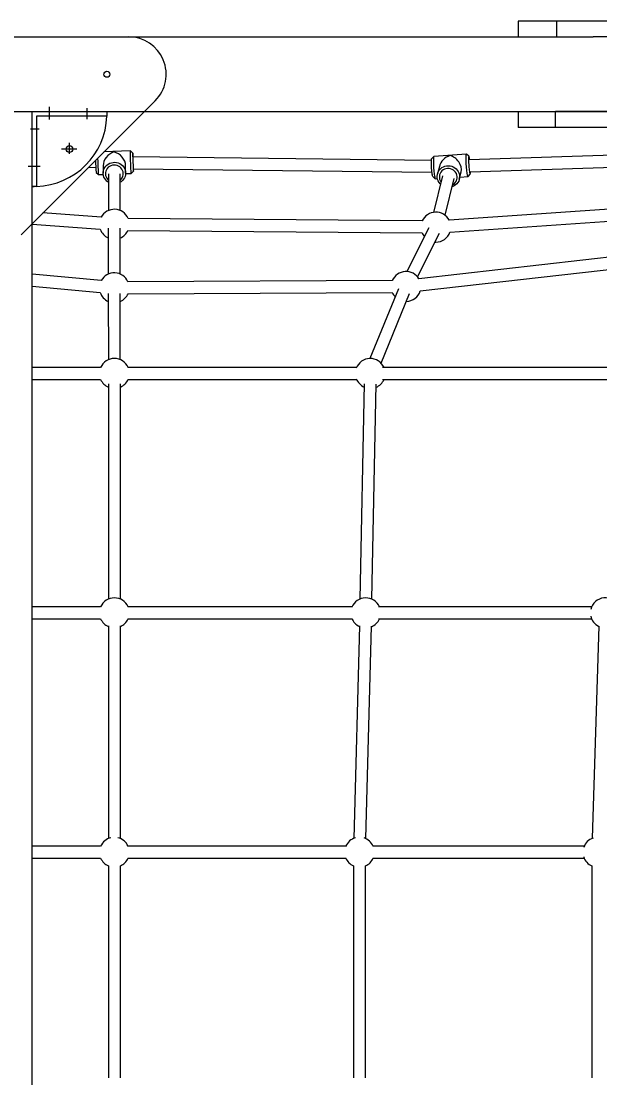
# Model space of a CAD drawing. Header units: millimetres. Extents: x -6304 to 6571, y -6082 to 4447.
# Drawn here: x 2669 to 3442, y 353 to 1766 of the extents above; entities that cross this region are included whole.
import ezdxf

# ---------------------------------------------------------------- set-up
doc = ezdxf.new("R2010")
doc.units = ezdxf.units.MM
doc.layers.add('DIKOM_ОБЪЕКТ', color=7, linetype='Continuous')
doc.layers.add('DIKOM_РАЗМЕР_ОБЪЕКТА', color=7, linetype='Continuous')
doc.styles.add('style1', font='arial.ttf', dxfattribs={"width": 0.8})
doc.dimstyles.new('1-50', dxfattribs={"dimtxt": 300, "dimasz": 200, "dimexe": 100, "dimexo": 0, "dimgap": 100, "dimtad": 1, "dimtxsty": 'style1', "dimcen": 200, "dimclrd": 7, "dimclre": 7, "dimclrt": 7, "dimadec": 1, "dimazin": 2, "dimtfac": 1, "dimtmove": 0, "dimatfit": 2, "dimfxl": 0, "dimlwd": 25, "dimlwe": 18, "dimarcsym": 0})

# ---------------------------------------------------------------- blocks, each defined once
blk = doc.blocks.new('*D13')
at = {"layer": 'Defpoints', "color": 0, "transparency": 16777216}
for p in [(-3548.9, 424), (5070.8, -640.9), (5070.8, -4541.1)]:
    blk.add_point(p, dxfattribs=at)
at = {"layer": 'DIKOM_РАЗМЕР_ОБЪЕКТА', "color": 7, "lineweight": 18, "transparency": 16777216}
for p, q in [((-3548.9, 424), (-3548.9, -4641.1)), ((5070.8, -640.9), (5070.8, -4641.1))]:
    blk.add_line(p, q, dxfattribs=at)
at = {"layer": 'DIKOM_РАЗМЕР_ОБЪЕКТА', "color": 7, "lineweight": 25, "transparency": 16777216}
blk.add_line((-3148.9, -4541.1), (4670.8, -4541.1), dxfattribs=at)
at = {"layer": 'DIKOM_РАЗМЕР_ОБЪЕКТА', "color": 7, "transparency": 16777216}
for points in [[(-3148.9, -4474.4), (-3148.9, -4607.8), (-3548.9, -4541.1)], [(4670.8, -4474.4), (4670.8, -4607.8), (5070.8, -4541.1)]]:
    blk.add_solid(points, dxfattribs=at)
at = {"layer": 'DIKOM_РАЗМЕР_ОБЪЕКТА', "color": 7, "transparency": 16777216, "insert": (1449.2, -4307.9), "char_height": 300, "attachment_point": 5, "style": 'style1'}
blk.add_mtext('8650', dxfattribs=at)

msp = doc.modelspace()

# ---------------------------------------------------------------- linework, layer by layer
at = {"layer": 'DIKOM_ОБЪЕКТ', "color": 7, "linetype": 'Continuous', "lineweight": 15}
for p, q in [((3333.207, 1766.038), (3333.207, 1745.038)), ((3384.642, 1766.038), (3333.207, 1766.038)), ((3384.642, 1745.038), (3384.642, 1766.038)), ((4144.109, 1766.038), (3384.642, 1766.038)), ((2453.917, 1745.038), (2812.496, 1745.038)), ((2812.496, 1745.038), (3433.342, 1745.038)), ((4144.109, 1745.038), (3433.342, 1745.038)), ((2668.562, 1480.394), (2847.851, 1659.683)), ((2433.207, 1645.038), (2833.207, 1645.038)), ((2683.207, 1494.637), (2683.207, 1645.038)), ((2683.207, 1645.038), (2783.207, 1645.038)), ((2683.207, 1545.038), (2683.207, 1645.038)), ((2783.16, 1639.038), (2689.207, 1639.038)), ((2689.207, 1639.038), (2689.207, 1545.085)), ((2706.207, 1651.58), (2706.207, 1634.547)), ((2756.207, 1649.494), (2756.207, 1634.801)), ((2783.207, 1645.038), (2783.207, 1642.038)), ((2833.207, 1645.038), (3833.207, 1645.038)), ((3333.207, 1645.038), (3333.207, 1624.038)), ((3383.206, 1624.038), (3383.206, 1645.038)), ((3827.433, 1645.038), (3383.206, 1645.038)), ((2681.112, 1622.038), (2692.457, 1622.038)), ((3383.206, 1624.038), (3333.207, 1624.038)), ((3827.433, 1624.038), (3383.206, 1624.038)), ((2733.207, 1588.673), (2733.207, 1603.327)), ((2743.04, 1595.038), (2722.38, 1595.038)), ((2814.616, 1592.515), (2779.335, 1591.166)), ((2817.73, 1589.632), (2814.618, 1592.515)), ((3217.117, 1579.942), (2817.932, 1584.745)), ((3220.223, 1585.206), (3217.464, 1582.022)), ((3264.068, 1588.239), (3220.326, 1585.267)), ((3267.342, 1585.411), (3264.179, 1588.192)), ((3697.02, 1594.398), (3267.724, 1580.43)), ((2678.135, 1572.038), (2694.128, 1572.038)), ((2758.869, 1570.7), (2768.322, 1570.241)), ((2778.204, 1572.72), (2778.196, 1562.898)), ((2808.196, 1562.877), (2808.203, 1572.698)), ((2818.544, 1568.736), (3217.904, 1563.931)), ((3217.316, 1581.658), (3217.464, 1582.022)), ((3227.737, 1571.694), (3225.306, 1561.877)), ((3268.809, 1564.457), (3698.694, 1578.444)), ((2768.683, 1563.74), (2771.795, 1560.857)), ((2771.797, 1560.856), (2778.311, 1561.105)), ((2785.196, 1562.097), (2785.16, 1512.811)), ((2801.16, 1512.799), (2801.196, 1562.085)), ((2808.182, 1562.247), (2815.762, 1562.537)), ((2815.764, 1562.538), (2818.646, 1565.65)), ((3219.085, 1558.164), (3222.248, 1555.383)), ((3231.908, 1559.415), (3219.771, 1510.41)), ((3222.36, 1555.336), (3225.219, 1555.53)), ((3235.302, 1506.564), (3247.438, 1555.568)), ((3254.427, 1554.665), (3256.857, 1564.483)), ((3255.144, 1557.563), (3266.101, 1558.308)), ((3266.205, 1558.369), (3268.963, 1561.552)), ((2683.207, 1545.038), (2686.207, 1545.038)), ((3653.258, 1528.009), (3240.875, 1499.921)), ((3241.962, 1483.958), (3648.895, 1511.675)), ((2775.461, 1503.813), (2697.765, 1509.597)), ((3204.871, 1498.855), (2811.547, 1502.313)), ((2683.207, -504.962), (2683.207, 1495.038)), ((2683.207, 1494.637), (2774.273, 1487.857)), ((2785.146, 1489.487), (2785.132, 1427.937)), ((2801.132, 1427.934), (2801.146, 1489.483)), ((2811.406, 1486.314), (3204.731, 1482.856)), ((3213.643, 1489.644), (3184.229, 1431.281)), ((3198.517, 1424.081), (3227.931, 1482.443)), ((3222.025, 1470.725), (3223.13, 1470.694)), ((3581.309, 1464.711), (3200.431, 1421.335)), ((3202.242, 1405.437), (3583.119, 1448.814)), ((2775.603, 1419.243), (2683.207, 1427.705)), ((3164.759, 1419.232), (2811.423, 1417.685)), ((2683.207, 1411.638), (2774.144, 1403.31)), ((2785.133, 1401.742), (2785.194, 1313.363)), ((2801.194, 1313.374), (2801.133, 1401.753)), ((2811.493, 1401.685), (3164.829, 1403.232)), ((3173.143, 1408.059), (3134.992, 1315.033)), ((3149.796, 1308.962), (3187.947, 1401.988)), ((2774.897, 1303.038), (2683.207, 1303.038)), ((3117.108, 1303.038), (2811.13, 1303.038)), ((3468.12, 1303.038), (3151.524, 1303.038)), ((2683.207, 1287.038), (2774.897, 1287.038)), ((2811.13, 1287.038), (3117.108, 1287.038)), ((3151.524, 1287.038), (3468.12, 1287.038)), ((2785.206, 1281.36), (2785.206, 993.369)), ((2801.207, 993.369), (2801.207, 1281.36)), ((3127.168, 1281.046), (3121.644, 993.519)), ((3137.641, 993.212), (3143.166, 1280.738)), ((2774.886, 983.038), (2683.207, 983.038)), ((3110.961, 983.038), (2811.326, 983.038)), ((3431.237, 983.038), (3146.558, 983.038)), ((2683.207, 967.038), (2774.886, 967.038)), ((2811.326, 967.038), (3110.961, 967.038)), ((3146.558, 967.038), (3431.237, 967.038)), ((2785.206, 957.73), (2785.206, 673.369)), ((2801.207, 673.369), (2801.207, 957.73)), ((3120.837, 957.737), (3113.422, 673.571)), ((3129.417, 673.154), (3136.831, 957.32)), ((3441.02, 957.385), (3432.29, 673.606)), ((2774.879, 663.038), (2683.207, 663.038)), ((3102.611, 663.038), (2811.411, 663.038)), ((3421.392, 663.038), (3138.649, 663.038)), ((2683.207, 647.038), (2774.879, 647.038)), ((2785.206, 636.708), (2785.206, 353.369)), ((2801.207, 353.369), (2801.207, 636.708)), ((2811.411, 647.038), (3102.611, 647.038)), ((3112.942, 636.708), (3112.942, 353.369)), ((3128.942, 353.369), (3128.942, 636.708)), ((3138.649, 647.038), (3421.392, 647.038)), ((3431.722, 636.708), (3431.722, 353.369))]:
    msp.add_line(p, q, dxfattribs=at)
at = {"layer": 'DIKOM_ОБЪЕКТ', "color": 7, "linetype": 'Continuous', "lineweight": 15, "flags": 128}
for points in [[(2770.82, 1582.652), (2770.861, 1581.44), (2770.937, 1579.252), (2771.02, 1576.984), (2771.107, 1574.689), (2771.198, 1572.421), (2771.289, 1570.234), (2771.379, 1568.178), (2771.464, 1566.302), (2771.545, 1564.649), (2771.617, 1563.259), (2771.681, 1562.164), (2771.734, 1561.39), (2771.774, 1560.954), (2771.797, 1560.856)], [(2814.594, 1591.977), (2814.601, 1592.415), (2814.618, 1592.515)], [(2815.764, 1562.538), (2815.74, 1562.635), (2815.699, 1563.071), (2815.646, 1563.845), (2815.583, 1564.94), (2815.51, 1566.33), (2815.43, 1567.983), (2815.344, 1569.859), (2815.254, 1571.915), (2815.163, 1574.102), (2815.073, 1576.37), (2814.985, 1578.665), (2814.902, 1580.933), (2814.826, 1583.121), (2814.758, 1585.178), (2814.701, 1587.056), (2814.654, 1588.711), (2814.621, 1590.103), (2814.601, 1591.2), (2814.594, 1591.977)], [(2818.019, 1584.744), (2817.95, 1586.179), (2817.882, 1587.511), (2817.823, 1588.544), (2817.775, 1589.245), (2817.74, 1589.594), (2817.718, 1589.579), (2817.71, 1589.202)], [(2817.71, 1589.202), (2817.717, 1588.473), (2817.739, 1587.415), (2817.773, 1586.061), (2817.821, 1584.45), (2817.879, 1582.633), (2817.947, 1580.664), (2818.021, 1578.603), (2818.101, 1576.513), (2818.184, 1574.457), (2818.267, 1572.498), (2818.347, 1570.695), (2818.423, 1569.103), (2818.491, 1567.771), (2818.55, 1566.738), (2818.598, 1566.037), (2818.633, 1565.688), (2818.655, 1565.703), (2818.663, 1566.08), (2818.656, 1566.809), (2818.635, 1567.867), (2818.613, 1568.735)], [(3220.037, 1584.751), (3219.905, 1583.986), (3219.807, 1582.901), (3219.744, 1581.52), (3219.719, 1579.877), (3219.732, 1578.009), (3219.783, 1575.96), (3219.871, 1573.779), (3219.993, 1571.516), (3220.146, 1569.225), (3220.328, 1566.959), (3220.533, 1564.772), (3220.758, 1562.714), (3220.996, 1560.833), (3221.242, 1559.175), (3221.491, 1557.778), (3221.736, 1556.674), (3221.972, 1555.889), (3222.193, 1555.443), (3222.36, 1555.336)], [(3220.326, 1585.267), (3220.2, 1585.177), (3220.037, 1584.751)], [(3266.205, 1558.369), (3266.136, 1558.316), (3265.935, 1558.414), (3265.713, 1558.861), (3265.477, 1559.645), (3265.232, 1560.749), (3264.984, 1562.146), (3264.737, 1563.805), (3264.499, 1565.685), (3264.275, 1567.743), (3264.069, 1569.93), (3263.887, 1572.196), (3263.734, 1574.488), (3263.612, 1576.75), (3263.525, 1578.932), (3263.474, 1580.98), (3263.461, 1582.848), (3263.485, 1584.492), (3263.548, 1585.872), (3263.646, 1586.958), (3263.778, 1587.722)], [(3263.778, 1587.722), (3263.941, 1588.148), (3264.131, 1588.225), (3264.179, 1588.192)], [(3267.022, 1585.035), (3266.903, 1584.318), (3266.82, 1583.271), (3266.776, 1581.927), (3266.77, 1580.326), (3266.803, 1578.516), (3266.875, 1576.554), (3266.984, 1574.498), (3267.124, 1572.411), (3267.294, 1570.357), (3267.487, 1568.397), (3267.698, 1566.591), (3267.92, 1564.995), (3268.147, 1563.656), (3268.37, 1562.616), (3268.585, 1561.906), (3268.784, 1561.547), (3268.961, 1561.55), (3269.111, 1561.916), (3269.229, 1562.634), (3269.312, 1563.68), (3269.345, 1564.475)], [(3268.423, 1580.453), (3268.213, 1581.956), (3267.987, 1583.295), (3267.763, 1584.335), (3267.548, 1585.046), (3267.349, 1585.405), (3267.172, 1585.401), (3267.022, 1585.035)], [(2785.187, 1550.659), (2785.06, 1550.738), (2783.232, 1552.078), (2781.637, 1553.671), (2780.314, 1555.48), (2779.292, 1557.463), (2778.596, 1559.573), (2778.242, 1561.761), (2778.239, 1563.975), (2778.586, 1566.164), (2779.276, 1568.276), (2780.292, 1570.261), (2781.611, 1572.074), (2783.201, 1573.671), (2785.026, 1575.016), (2787.041, 1576.076), (2789.202, 1576.828), (2791.456, 1577.252), (2793.75, 1577.34), (2796.032, 1577.089), (2798.247, 1576.505), (2800.344, 1575.602), (2802.273, 1574.401), (2803.99, 1572.93), (2805.453, 1571.223), (2806.63, 1569.322), (2807.491, 1567.269), (2808.017, 1565.114), (2808.196, 1562.906), (2808.024, 1560.699), (2807.503, 1558.542), (2806.648, 1556.487), (2805.477, 1554.583), (2804.019, 1552.872), (2802.306, 1551.397), (2801.188, 1550.648)], [(2801.189, 1553.462), (2801.268, 1553.53), (2802.687, 1555.011), (2803.818, 1556.708), (2804.626, 1558.568), (2805.087, 1560.535), (2805.186, 1562.55), (2804.922, 1564.55), (2804.3, 1566.476), (2803.342, 1568.269), (2802.075, 1569.874), (2800.539, 1571.242), (2798.779, 1572.332), (2796.849, 1573.112), (2794.809, 1573.556), (2792.719, 1573.652), (2790.645, 1573.397), (2788.647, 1572.798), (2786.788, 1571.874), (2785.123, 1570.653), (2783.704, 1569.171), (2782.574, 1567.475), (2781.766, 1565.614), (2781.305, 1563.647), (2781.205, 1561.633), (2781.47, 1559.632), (2782.091, 1557.706), (2783.05, 1555.914), (2784.317, 1554.309), (2785.19, 1553.473)], [(3219.085, 1558.164), (3219.078, 1558.17), (3218.879, 1558.529), (3218.664, 1559.239), (3218.441, 1560.28), (3218.214, 1561.618), (3217.992, 1563.215), (3217.781, 1565.02), (3217.588, 1566.98), (3217.418, 1569.035), (3217.277, 1571.122), (3217.169, 1573.178), (3217.097, 1575.14), (3217.063, 1576.949), (3217.07, 1578.55), (3217.115, 1579.894), (3217.197, 1580.941), (3217.316, 1581.658)], [(3229.162, 1548.328), (3228.798, 1548.706), (3227.39, 1550.479), (3226.274, 1552.434), (3225.476, 1554.526), (3225.015, 1556.706), (3224.903, 1558.922), (3225.142, 1561.123), (3225.725, 1563.258), (3226.64, 1565.275), (3227.865, 1567.128), (3229.371, 1568.774), (3231.124, 1570.174), (3233.08, 1571.294), (3235.197, 1572.109), (3237.423, 1572.6), (3239.706, 1572.755), (3241.993, 1572.571), (3244.229, 1572.051), (3246.364, 1571.209), (3248.346, 1570.063), (3250.13, 1568.641), (3251.673, 1566.976), (3252.939, 1565.106), (3253.899, 1563.077), (3254.53, 1560.935), (3254.817, 1558.73), (3254.754, 1556.515), (3254.342, 1554.341), (3253.59, 1552.259), (3252.517, 1550.318), (3251.147, 1548.563), (3249.513, 1547.036), (3247.653, 1545.772), (3245.61, 1544.801), (3244.693, 1544.481)], [(3245.367, 1547.203), (3246.543, 1547.886), (3248.141, 1549.158), (3249.483, 1550.682), (3250.526, 1552.414), (3251.24, 1554.3), (3251.603, 1556.282), (3251.603, 1558.302), (3251.24, 1560.297), (3250.526, 1562.207), (3249.482, 1563.973), (3248.14, 1565.542), (3246.541, 1566.867), (3244.733, 1567.907), (3242.772, 1568.631), (3240.716, 1569.016), (3238.628, 1569.051), (3236.573, 1568.734), (3234.611, 1568.076), (3232.803, 1567.097), (3231.205, 1565.825), (3229.863, 1564.301), (3228.819, 1562.569), (3228.106, 1560.683), (3227.744, 1558.701), (3227.744, 1556.681), (3228.106, 1554.686), (3228.82, 1552.777), (3229.836, 1551.05)]]:
    msp.add_lwpolyline(points, dxfattribs=at)
at = {"layer": 'DIKOM_ОБЪЕКТ', "color": 7, "linetype": 'Continuous', "lineweight": 15}
for centre, radius in [((2783.207, 1695.038), 4), ((2733.207, 1595.038), 4.5)]:
    msp.add_circle(centre, radius, dxfattribs=at)
for centre, radius, start, end in [((2812.496, 1695.038), 50, 315, 90), ((2686.207, 1642.038), 97, 271.772317, 358.227683), ((3265.489, 1638.863), 482.329, 179.266399, 179.979158), ((3174.637, 1590.325), 406.823, 181.484989, 183.74675), ((2689.382, 1062.756), 482.329, 90.020842, 90.795044), ((2793.147, 1494.475), 20, 23.074465, 152.164398), ((3223.13, 1490.694), 20, 27.474652, 155.918108), ((2793.147, 1494.475), 20, 199.320755, 246.408807), ((2793.147, 1494.475), 20, 293.565164, 335.918108), ((3223.13, 1490.694), 20, 270, 340.318295), ((3223.13, 1490.694), 20, 203.074465, 219.675044), ((2793.128, 1409.605), 20, 23.828939, 151.189466), ((3183.124, 1411.312), 20, 30.075367, 156.672582), ((2793.128, 1409.605), 20, 198.345823, 246.461241), ((2793.128, 1409.605), 20, 293.617598, 336.672582), ((3183.124, 1411.312), 20, 203.828939, 224.122693), ((3183.124, 1411.312), 20, 271.27905, 342.91901), ((2793.207, 1295.038), 20, 23.578178, 156.421822), ((3135.439, 1295.038), 20, 23.578178, 159.605863), ((2793.207, 1295.038), 20, 203.578178, 246.421822), ((2793.207, 1295.038), 20, 293.578178, 336.421822), ((3135.439, 1295.038), 20, 200.394137, 245.321155), ((3135.439, 1295.038), 20, 292.477512, 336.421822), ((2793.207, 975.038), 20, 23.578178, 156.421822), ((3129.291, 975.038), 20, 23.578178, 158.001512), ((3449.567, 975.038), 20, 23.578178, 166.645014), ((2793.207, 975.038), 20, 203.578178, 246.421822), ((2793.207, 975.038), 20, 293.578178, 336.421822), ((3129.291, 975.038), 20, 201.998488, 244.927262), ((3129.291, 975.038), 20, 292.083619, 336.421822), ((3449.567, 975.038), 20, 193.354986, 244.659663), ((2793.207, 655.038), 20, 103.916349, 156.421822), ((2793.207, 655.038), 20, 23.578178, 76.083651), ((3120.942, 655.038), 20, 104.943759, 157.346204), ((3120.942, 655.038), 20, 23.578178, 72.067122), ((3439.722, 655.038), 20, 108.498245, 161.581172), ((2793.207, 655.038), 20, 203.578178, 246.421822), ((2793.207, 655.038), 20, 293.578178, 336.421822), ((3120.942, 655.038), 20, 202.653796, 246.421822), ((3120.942, 655.038), 20, 293.578178, 336.421822), ((3439.722, 655.038), 20, 198.418828, 246.421822)]:
    msp.add_arc(centre, radius, start, end, dxfattribs=at)
for centre, major_axis, ratio, start_param, end_param in [((2793.206, 1576.686), (11.753, 12.202), 0.76419692, 0.93977224, 2.47018559), ((2793.206, 1576.686), (12.103, -11.657), 0.7597035, 0.63102409, 2.24220339), ((3243.214, 1571.787), (13.345, 11.193), 0.77732615, 1.0750972, 2.32430686), ((3243.214, 1571.787), (-10.494, 12.512), 0.74147089, 3.63729178, 5.52967478)]:
    msp.add_ellipse(centre, major_axis=major_axis, ratio=ratio, start_param=start_param, end_param=end_param, dxfattribs=at)

# ---------------------------------------------------------------- dimensions: what is measured, and where the dimension line sits
at = {"layer": 'DIKOM_РАЗМЕР_ОБЪЕКТА'}
dim = msp.add_linear_dim(base=(5070.79, -4541.091), p1=(-3548.896, 424.038), p2=(5070.79, -640.9), text='8650', dimstyle='1-50', override={"dimasz": 400, "dimgap": 80}, dxfattribs=at)
dim.commit()
dim.dimension.update_dxf_attribs({"geometry": '*D13', "text_midpoint": (1449.191, -4541.091), "dimtype": 160})

doc.saveas('drawing.dxf')
